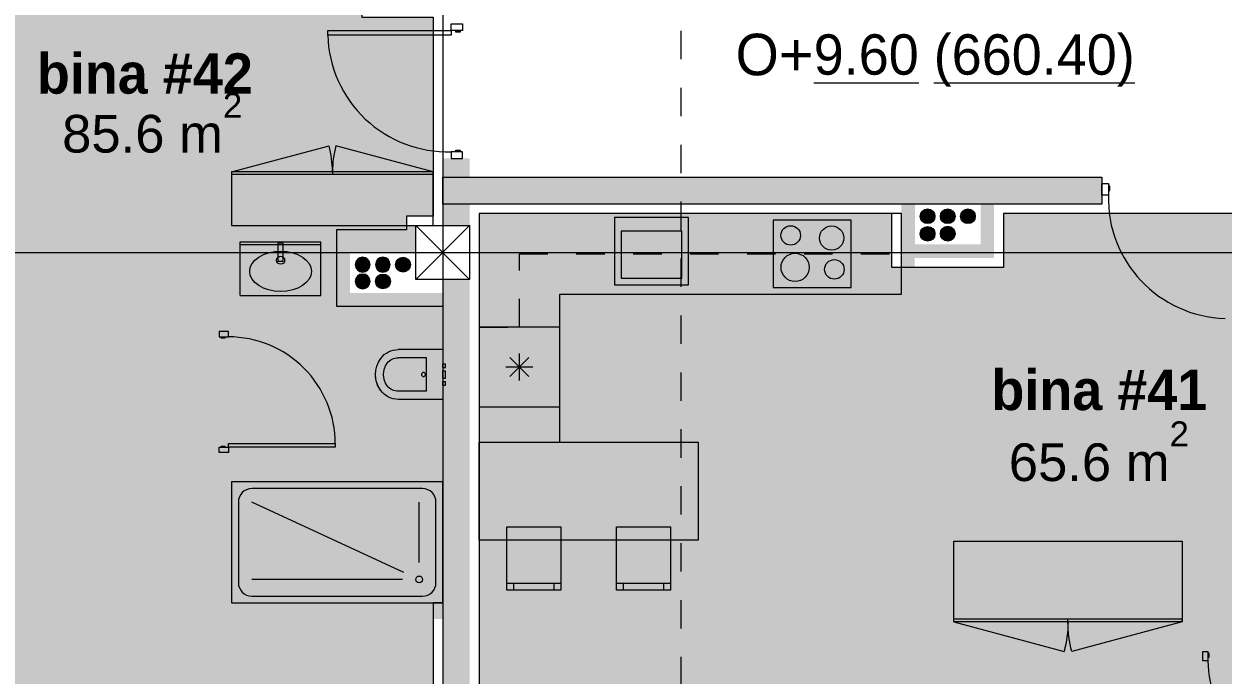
# Model space of a CAD drawing. Header units: millimetres. Extents: x 475159934 to 476245151, y 4620917055 to 4621447368.
# Drawn here: x 475237204 to 475246126, y 4621144509 to 4621149352 of the extents above; entities that cross this region are included whole.
import ezdxf

# ---------------------------------------------------------------- set-up
doc = ezdxf.new("R2010")
doc.units = ezdxf.units.MM
doc.header["$MEASUREMENT"] = 0
doc.set_wipeout_variables(frame=1)
doc.linetypes.add('Dashed', pattern=[423.333333, 211.666667, -211.666667])
doc.linetypes.add('Wipeout_Contour', pattern=[1000, 0, -1000])
for name, color, linetype, lineweight in [('2D Drafting - General_Pen_No__1_Pen_No__7', 7, 'Continuous', 0), ('2D Drafting - General_Pen_No__1_Pen_No__7_Pen_No__7', 7, 'Continuous', 0), ('2D Drafting - General_Pen_No__250_Pen_No__2_Pen_No__7', 7, 'Continuous', 0), ('2D Drafting - General_Pen_No__250_Pen_No__7_Pen_No__7', 7, 'Continuous', 0), ('2D Drafting - General_Pen_No__7_Pen_No__7_Pen_No__7', 7, 'Continuous', 0), ('Annotation - Text_Pen_No__7_Pen_No__142', 142, 'Continuous', 0), ('Doors_Pen_No__7_Pen_No__7_Pen_No__7', 7, 'Continuous', 0), ('G-Anno-Nplt_Pen_No__142', 142, 'Continuous', 0), ('G-Anno-Nplt_Pen_No__151', 151, 'Continuous', 0), ('G-Anno-Nplt_Pen_No__4', 7, 'Continuous', 0), ('New_._Pen_No__1', 1, 'Continuous', 0), ('New_shenobebi_Pen_No__1', 1, 'Continuous', 0), ('shaxtebi da milebi_Pen_No__1_Pen_No__1_Pen_No__1', 1, 'Continuous', 0), ('shaxtebi da milebi_Pen_No__5_Pen_No__5_Pen_No__5', 5, 'Continuous', 0), ('zoma_Pen_No__142', 142, 'Continuous', 0), ('zoma_Pen_No__5_Pen_No__5', 5, 'Continuous', 0)]:
    doc.layers.add(name, color=color, linetype=linetype, lineweight=lineweight)
doc.layers.add('New_Interior - Furniture', color=7, linetype='Continuous')
doc.layers.add('zoma', color=7, linetype='Continuous')
doc.layers.add('New_Interior - Furniture _Pen_No__252', color=7, linetype='Continuous', lineweight=0, true_color=0x666666)
doc.layers.add('shaxtebi da milebi_Pen_No__5_Pen_No__5_Pen_No__252', color=7, linetype='Continuous', lineweight=0, true_color=0x666666)
doc.styles.add('GENERATED_STYLE_1', font='arial.ttf')
doc.styles.add('GENERATED_STYLE_3', font='arial.ttf')
doc.styles.add('GENERATED_STYLE_6', font='avaza.ttf')
doc.styles.add('GENERATED_STYLE_7', font='')
doc.styles.get('GENERATED_STYLE_7').set_extended_font_data('AcadMtavr', bold=True)
doc.dimstyles.new('GENERATED_STYLE__3', dxfattribs={"dimtxt": 200, "dimasz": 64.421331, "dimexe": 0.18, "dimexo": 3, "dimgap": 0, "dimtad": 1, "dimtih": 1, "dimtoh": 1, "dimlfac": 0.001, "dimzin": 0, "dimdsep": 46, "dimtxsty": 'GENERATED_STYLE_3', "dimblk": 'ARROWHEAD_2', "dimblk1": 'ARROWHEAD_2', "dimblk2": 'ARROWHEAD_2', "dimcen": 0.09, "dimclrd": 142, "dimclre": 142, "dimclrt": 142, "dimadec": 0, "dimazin": 0, "dimtfac": 1, "dimtdec": 4, "dimtmove": 0, "dimatfit": 3, "dimfxl": 1, "dimtolj": 1, "dimtzin": 0, "dimarcsym": 0})
doc.dimstyles.new('GENERATED_STYLE__6', dxfattribs={"dimtxt": 200, "dimasz": 64.421331, "dimexe": 0.18, "dimexo": 3, "dimgap": 0, "dimtad": 1, "dimlfac": 0.001, "dimzin": 0, "dimdsep": 46, "dimtxsty": 'GENERATED_STYLE_3', "dimblk": 'ARROWHEAD_2', "dimblk1": 'ARROWHEAD_2', "dimblk2": 'ARROWHEAD_2', "dimcen": 0.09, "dimclrd": 142, "dimclre": 142, "dimclrt": 142, "dimadec": 0, "dimazin": 0, "dimtfac": 1, "dimtdec": 4, "dimtmove": 0, "dimatfit": 3, "dimfxl": 1, "dimtolj": 1, "dimtzin": 0, "dimarcsym": 0})

# ---------------------------------------------------------------- blocks, each defined once
blk = doc.blocks.new('Kitchen Layout 26')
at = {"layer": 'New_Interior - Furniture _Pen_No__252', "color": 251, "linetype": 'Continuous', "lineweight": 0, "true_color": 0x666666}
for p, q in [((4009, 734.4), (4009, 534.4)), ((3909, 634.4), (4109, 634.4)), ((3938.3, 705.1), (4079.7, 563.7)), ((3938.3, 563.7), (4079.7, 705.1)), ((3252.1, -27.5), (2802.1, -27.5)), ((2802.1, -27.5), (2802.1, -377.5)), ((3252.1, -377.5), (3252.1, -27.5)), ((2802.1, -377.5), (3252.1, -377.5))]:
    blk.add_line(p, q, dxfattribs=at)
at = {"layer": 'New_Interior - Furniture _Pen_No__252', "color": 251, "linetype": 'Dashed', "lineweight": 0, "true_color": 0x666666}
for p, q in [((4309, 338.2), (4009, 338.2)), ((4009, 338.2), (4009, -207.5)), ((4309, -507.5), (4309, 338.2)), ((4009, -207.5), (1238.5, -207.5)), ((1238.5, -207.5), (1238.5, -507.5)), ((1238.5, -507.5), (4309, -507.5))]:
    blk.add_line(p, q, dxfattribs=at)
at = {"layer": 'New_Interior - Furniture _Pen_No__252', "color": 251, "linetype": 'Continuous', "lineweight": 0, "true_color": 0x666666, "flags": 128}
for points in [[(1168.5, -507.5), (4309, -507.5), (4309, 1192.5), (3709, 1192.5), (3709, 92.5), (1168.5, 92.5)], [(3709, 930.6), (3709, 338.2), (4309, 338.2), (4309, 930.6)], [(2122.1, 42.5), (1542.1, 42.5), (1542.1, -457.5), (2122.1, -457.5)], [(3302.1, 22.5), (2752.1, 22.5), (2752.1, -477.5), (3302.1, -477.5)]]:
    blk.add_lwpolyline(points, close=True, dxfattribs=at)
at = {"layer": 'New_Interior - Furniture _Pen_No__252', "color": 251, "linetype": 'Continuous', "lineweight": 0, "true_color": 0x666666}
for centre, radius in [((1666.8, -92.5), 72.5), ((1958.5, -107.5), 105), ((1687.1, -325.5), 90), ((1991.6, -345), 72.5)]:
    blk.add_circle(centre, radius, dxfattribs=at)
blk = doc.blocks.new('Shower Tray 26')
at = {"layer": 'New_Interior - Furniture _Pen_No__252', "color": 251, "linetype": 'Continuous', "lineweight": 0, "true_color": 0x666666}
for p, q in [((750, 1519.1), (150, 1519.1)), ((50, 1419.1), (50, 150)), ((175, 300), (175, 1419.1)), ((226.4, 288.9), (750, 1419.1)), ((850, 150), (850, 1419.1)), ((300, 175), (750, 175)), ((150, 50), (750, 50))]:
    blk.add_line(p, q, dxfattribs=at)
at = {"layer": 'New_Interior - Furniture _Pen_No__252', "color": 251, "linetype": 'Continuous', "lineweight": 0, "true_color": 0x666666, "flags": 128}
blk.add_lwpolyline([(900, 0), (900, 1569.1), (0, 1569.1), (0, 0)], close=True, dxfattribs=at)
at = {"layer": 'New_Interior - Furniture _Pen_No__252', "color": 251, "linetype": 'Continuous', "lineweight": 0, "true_color": 0x666666}
blk.add_circle((175, 175), 25, dxfattribs=at)
for centre, start, end in [((150, 1419.1), 90, 180), ((750, 1419.1), 0, 90), ((150, 150), 180, 270), ((750, 150), 270, 0)]:
    blk.add_arc(centre, 100, start, end, dxfattribs=at)
blk = doc.blocks.new('Multi-Basin Counter 26')
at = {"layer": 'New_Interior - Furniture _Pen_No__252', "color": 251, "linetype": 'Continuous', "lineweight": 0, "true_color": 0x666666}
for p, q in [((-300, 0), (300, 0)), ((-300, -400), (-300, 0)), ((300, -400), (300, 0)), ((-300, -20), (300, -20)), ((-300, -400), (300, -400))]:
    blk.add_line(p, q, dxfattribs=at)
at = {"layer": 'New_Interior - Furniture _Pen_No__252', "color": 251, "linetype": 'Continuous', "lineweight": 0, "true_color": 0x666666, "flags": 128}
blk.add_lwpolyline([(-20, -145), (20, -145), (20, -10), (-20, -10)], close=True, dxfattribs=at)
at = {"layer": 'New_Interior - Furniture _Pen_No__252', "color": 251, "linetype": 'Continuous', "lineweight": 0, "true_color": 0x666666}
blk.add_circle((0, -137.1895), 30, dxfattribs=at)
blk.add_ellipse((0, -220), major_axis=(230, 0), ratio=0.652173913, dxfattribs=at)
blk = doc.blocks.new('Bidet 26')
at = {"layer": 'New_Interior - Furniture _Pen_No__252', "color": 251, "linetype": 'Continuous', "lineweight": 0, "true_color": 0x666666}
for p, q in [((185, 0), (-185, 0)), ((-78.5, 20), (-74.5, 20)), ((-78.5, 0), (-78.5, 20)), ((-74.5, 20), (-65, 20)), ((-65, 20), (-55.5, 20)), ((-55.5, 20), (-51.5, 20)), ((-51.5, 0), (-51.5, 20)), ((-27, 20), (-19.1, 20)), ((-27, 0), (-27, 20)), ((-19.1, 20), (0, 20)), ((0, 20), (19.1, 20)), ((0, 0), (19.1, 0)), ((19.1, 20), (27, 20)), ((19.1, 0), (27, 0)), ((27, 0), (27, 20)), ((51.5, 20), (55.5, 20)), ((51.5, 0), (51.5, 20)), ((51.5, 0), (55.5, 0)), ((55.5, 20), (65, 20)), ((55.5, 0), (65, 0)), ((65, 20), (74.5, 20)), ((65, 0), (74.5, 0)), ((74.5, 20), (78.5, 20)), ((74.5, 0), (78.5, 0)), ((78.5, 0), (78.5, 20)), ((185, 0), (185, -330)), ((-185, 0), (-185, -330)), ((-78.5, 0), (-74.5, 0)), ((-74.5, 0), (-65, 0)), ((-65, 0), (-55.5, 0)), ((-55.5, 0), (-51.5, 0)), ((-27, 0), (-19.1, 0)), ((-19.1, 0), (0, 0)), ((-125, -120), (-125, -330)), ((-125, -120), (125, -120)), ((125, -120), (125, -330))]:
    blk.add_line(p, q, dxfattribs=at)
blk.add_circle((0, -142.5), 15, dxfattribs=at)
for centre, radius, start, end in [((-22.5, -330), 162.5, 180, 233.1301), ((-22.5, -330), 162.5, 180, 233.1301), ((-22.5, -330), 102.5, 180, 233.1301), ((22.5, -330), 102.5, 306.8699, 0), ((22.5, -330), 162.5, 306.8699, 0), ((0, -300), 140, 233.1301, 306.8699), ((0, -300), 200, 233.1301, 306.8699), ((0, -300), 200, 233.1301, 270)]:
    blk.add_arc(centre, radius, start, end, dxfattribs=at)
blk = doc.blocks.new('Wardrobe 01 26_2')
at = {"layer": 'New_Interior - Furniture _Pen_No__252', "color": 251, "linetype": 'Continuous', "lineweight": 0, "true_color": 0x666666}
for p, q in [((0, 20), (1499.1, 20)), ((0, 0), (0, 20)), ((0, 0), (724, -194)), ((749.5, 0), (749.5, 20)), ((1499.1, 0), (775.1, -194))]:
    blk.add_line(p, q, dxfattribs=at)
at = {"layer": 'New_Interior - Furniture _Pen_No__252', "color": 251, "linetype": 'Continuous', "lineweight": 0, "true_color": 0x666666, "flags": 128}
blk.add_lwpolyline([(0, 0), (1499.1, 0), (1499.1, 400), (0, 400)], close=True, dxfattribs=at)
at = {"layer": 'New_Interior - Furniture _Pen_No__252', "color": 251, "linetype": 'Continuous', "lineweight": 0, "true_color": 0x666666}
for centre, start, end in [((0, 0), 345, 0), ((1499.1, 0), 180, 195)]:
    blk.add_arc(centre, 749.5, start, end, dxfattribs=at)
blk = doc.blocks.new('Dining Table Rectangle 24')
at = {"layer": 'New_Interior - Furniture _Pen_No__252', "color": 251, "linetype": 'Continuous', "lineweight": 0, "true_color": 0x666666}
for p, q in [((-557.5, 685), (-557.5, 735)), ((-257.5, 685), (-257.5, 735)), ((257.5, 685), (257.5, 735)), ((557.5, 685), (557.5, 735)), ((-607.5, 685), (-207.5, 685)), ((207.5, 685), (607.5, 685))]:
    blk.add_line(p, q, dxfattribs=at)
at = {"layer": 'New_Interior - Furniture _Pen_No__252', "color": 251, "linetype": 'Continuous', "lineweight": 0, "true_color": 0x666666, "flags": 128}
for points in [[(-607.5, 265), (-207.5, 265), (-207.5, 735), (-607.5, 735)], [(207.5, 265), (607.5, 265), (607.5, 735), (207.5, 735)], [(-815, -365), (815, -365), (815, 365), (-815, 365)]]:
    blk.add_lwpolyline(points, close=True, dxfattribs=at)
blk = doc.blocks.new('Wardrobe 01 26_11')
at = {"layer": 'New_Interior - Furniture _Pen_No__252', "color": 251, "linetype": 'Continuous', "lineweight": 0, "true_color": 0x666666}
for p, q in [((0, 20), (1696.9, 20)), ((0, 0), (0, 20)), ((0, 0), (819.5, -219.6)), ((848.4, 0), (848.4, 20)), ((1696.9, 0), (877.3, -219.6))]:
    blk.add_line(p, q, dxfattribs=at)
at = {"layer": 'New_Interior - Furniture _Pen_No__252', "color": 251, "linetype": 'Continuous', "lineweight": 0, "true_color": 0x666666, "flags": 128}
blk.add_lwpolyline([(0, 0), (1696.9, 0), (1696.9, 600), (0, 600)], close=True, dxfattribs=at)
at = {"layer": 'New_Interior - Furniture _Pen_No__252', "color": 251, "linetype": 'Continuous', "lineweight": 0, "true_color": 0x666666}
for centre, start, end in [((0, 0), 345, 0), ((1696.9, 0), 180, 195)]:
    blk.add_arc(centre, 848.4, start, end, dxfattribs=at)
blk = doc.blocks.new('*D890', base_point=(475826095.8, 4621095193.2))
at = {"layer": 'zoma_Pen_No__142', "color": 142, "linetype": 'Continuous', "lineweight": 0, "transparency": 16777216}
for p, q in [((475233611.8, 4621161505.4), (475233611.8, 4621161632.5)), ((475240111.8, 4621161505.4), (475240111.8, 4621161632.5)), ((475233636.3, 4621161611.3), (475233587.3, 4621161526.6)), ((475233611.8, 4621161569), (475240111.8, 4621161569)), ((475240136.3, 4621161611.3), (475240087.3, 4621161526.6))]:
    blk.add_line(p, q, dxfattribs=at)
at = {"layer": 'zoma_Pen_No__142', "color": 142, "lineweight": 0, "transparency": 16777216, "char_height": 200, "attachment_point": 7, "style": 'GENERATED_STYLE_3'}
for s, insert in [('\\A1;{\\pql;\\fArial|b0|i0|c204|p0;\\W1.000000;6.50}', (475236594.9, 4621161609)), ('\\A1;{\\pql;\\fArial|b0|i0|c204|p0;\\W1.000000;0.40}', (475239553.5, 4621161609))]:
    blk.add_mtext(s, dxfattribs=dict(at, insert=insert))
blk = doc.blocks.new('ARROWHEAD_2')
at = {"color": 0, "linetype": 'Continuous', "lineweight": 0}
for p, q in [((0, 0), (-1, 0)), ((-0.38, -0.66), (0.38, 0.66))]:
    blk.add_line(p, q, dxfattribs=at)
blk = doc.blocks.new('*D891', base_point=(475826095.8, 4621095193.2))
at = {"layer": 'zoma_Pen_No__142', "color": 142, "linetype": 'Continuous', "lineweight": 0, "transparency": 16777216}
for p, q in [((475240111.8, 4621161505.4), (475240111.8, 4621161632.5)), ((475240511.8, 4621161505.4), (475240511.8, 4621161632.5)), ((475240136.3, 4621161611.3), (475240087.3, 4621161526.6)), ((475240111.8, 4621161569), (475240511.8, 4621161569)), ((475240536.3, 4621161611.3), (475240487.3, 4621161526.6))]:
    blk.add_line(p, q, dxfattribs=at)
blk = doc.blocks.new('*D892', base_point=(475826095.8, 4621095193.2))
at = {"layer": 'zoma_Pen_No__142', "color": 142, "linetype": 'Continuous', "lineweight": 0, "transparency": 16777216}
for p, q in [((475240511.8, 4621161505.4), (475240511.8, 4621161632.5)), ((475247011.8, 4621161505.4), (475247011.8, 4621161632.5)), ((475240536.3, 4621161611.3), (475240487.3, 4621161526.6)), ((475240511.8, 4621161569), (475247011.8, 4621161569)), ((475247036.3, 4621161611.3), (475246987.3, 4621161526.6))]:
    blk.add_line(p, q, dxfattribs=at)
at = {"layer": 'zoma_Pen_No__142', "color": 142, "lineweight": 0, "transparency": 16777216, "char_height": 200, "attachment_point": 7, "style": 'GENERATED_STYLE_3'}
for s, insert in [('\\A1;{\\pql;\\fArial|b0|i0|c204|p0;\\W1.000000;6.50}', (475243494.9, 4621161609)), ('\\A1;{\\pql;\\fArial|b0|i0|c204|p0;\\W1.000000;0.40}', (475246453.5, 4621161609))]:
    blk.add_mtext(s, dxfattribs=dict(at, insert=insert))
blk = doc.blocks.new('*D952', base_point=(475826095.8, 4621095193.2))
at = {"layer": 'zoma_Pen_No__142', "color": 142, "linetype": 'Continuous', "lineweight": 0, "transparency": 16777216}
for p, q in [((475229850.7, 4621159406.2), (475229723.6, 4621159406.2)), ((475229829.6, 4621159381.7), (475229744.8, 4621159430.6)), ((475229787.2, 4621159406.2), (475229787.2, 4621159447.6)), ((475229787.2, 4621140051.5), (475229787.2, 4621159406.2)), ((475229850.7, 4621140051.5), (475229723.6, 4621140051.5)), ((475229744.8, 4621140076), (475229829.6, 4621140027.1)), ((475229787.2, 4621140010.1), (475229787.2, 4621140051.5))]:
    blk.add_line(p, q, dxfattribs=at)
at = {"layer": 'zoma_Pen_No__142', "color": 142, "lineweight": 0, "transparency": 16777216, "insert": (475229747.2, 4621149385.6), "char_height": 200, "attachment_point": 7, "rotation": 90, "style": 'GENERATED_STYLE_3'}
blk.add_mtext('\\A1;{\\pql;\\fArial|b0|i0|c204|p0;\\W1.000000;19.35}', dxfattribs=at)
blk = doc.blocks.new('*D968', base_point=(475826095.8, 4621095193.2))
at = {"layer": 'zoma_Pen_No__142', "color": 142, "linetype": 'Continuous', "lineweight": 0, "transparency": 16777216}
for p, q in [((475300055.4, 4621159406.2), (475299928.2, 4621159406.2)), ((475300034.2, 4621159381.7), (475299949.4, 4621159430.6)), ((475299991.8, 4621159406.2), (475299991.8, 4621159447.6)), ((475299991.8, 4621140051.5), (475299991.8, 4621159406.2)), ((475300055.4, 4621140051.5), (475299928.2, 4621140051.5)), ((475299949.4, 4621140076), (475300034.2, 4621140027.1)), ((475299991.8, 4621140010.1), (475299991.8, 4621140051.5))]:
    blk.add_line(p, q, dxfattribs=at)
at = {"layer": 'zoma_Pen_No__142', "color": 142, "lineweight": 0, "transparency": 16777216, "insert": (475299951.8, 4621149385.6), "char_height": 200, "attachment_point": 7, "rotation": 90, "style": 'GENERATED_STYLE_3'}
blk.add_mtext('\\A1;{\\pql;\\fArial|b0|i0|c204|p0;\\W1.000000;19.35}', dxfattribs=at)

msp = doc.modelspace()

# ---------------------------------------------------------------- hatches: boundary and pattern name
at = {"layer": '2D Drafting - General_Pen_No__250_Pen_No__2_Pen_No__7', "linetype": 'Continuous', "lineweight": 0}
for points in [[(475243727.219, 4621147611.456), (475243825.343, 4621147611.456), (475243825.343, 4621147341.456), (475243727.219, 4621147341.456)], [(475245814.076, 4621145602.875), (475245912.2, 4621145602.875), (475245912.2, 4621144704.215), (475245814.076, 4621144704.215)], [(475245967.2, 4621144604.491), (475245967.2, 4621144704.215), (475245814.076, 4621144704.215), (475245814.076, 4621144604.491)]]:
    msp.add_hatch(color=7, dxfattribs=at).paths.add_polyline_path(points)
at = {"layer": '2D Drafting - General_Pen_No__250_Pen_No__7_Pen_No__7', "linetype": 'Continuous', "lineweight": 0}
for points in [[(475240316.775, 4621148351.525), (475240316.775, 4621147851.525), (475240516.775, 4621147851.525), (475240516.775, 4621148351.525)], [(475238627.721, 4621148251.525), (475238627.721, 4621147064.012), (475238747.721, 4621147064.012), (475238747.721, 4621147731.737), (475240116.775, 4621147731.737), (475240116.775, 4621147851.525), (475238747.721, 4621147851.525), (475238747.721, 4621148251.525)], [(475240316.775, 4621148011.456), (475240316.775, 4621148211.456), (475245216.775, 4621148211.456), (475245216.775, 4621148011.456)], [(475243827.407, 4621148011.456), (475243727.219, 4621148011.456), (475243727.219, 4621147611.456), (475244416.407, 4621147611.456), (475244416.407, 4621148011.456), (475244316.777, 4621148011.456), (475244316.777, 4621147711.456), (475243827.407, 4621147711.456)], [(475239526.587, 4621147251.525), (475240316.775, 4621147251.525), (475240316.775, 4621147351.525), (475239626.775, 4621147351.525), (475239626.775, 4621147651.531), (475240116.775, 4621147651.531), (475240116.775, 4621147751.525), (475239776.775, 4621147751.525), (475239526.587, 4621147751.525)], [(475240316.775, 4621147451.525), (475240316.775, 4621140451.525), (475240516.775, 4621140451.525), (475240516.775, 4621147451.525)], [(475238627.721, 4621145045.695), (475238627.721, 4621144925.695), (475240316.775, 4621144925.695), (475240316.775, 4621145045.695), (475238747.721, 4621145045.695), (475238747.721, 4621146164.012), (475238627.721, 4621146164.012)], [(475244117.2, 4621145602.875), (475245814.076, 4621145602.875), (475245814.076, 4621145504.752), (475244117.2, 4621145504.752), (475244117.2, 4621141051.538), (475243997.2, 4621141051.538), (475243997.2, 4621145602.875)]]:
    msp.add_hatch(color=7, dxfattribs=at).paths.add_polyline_path(points)
at = {"layer": 'G-Anno-Nplt_Pen_No__151', "linetype": 'Continuous', "lineweight": 0, "true_color": 0x1f2f3f}
for points in [[(475233486.775, 4621146641.337), (475233886.775, 4621146641.337), (475233886.775, 4621147621.525), (475233686.775, 4621147621.525), (475233686.775, 4621147921.525), (475233486.775, 4621147921.525), (475233486.775, 4621153881.525), (475236987.246, 4621153881.525), (475236987.246, 4621154981.525), (475240046.775, 4621154981.525), (475240046.775, 4621154781.525), (475240046.775, 4621151042.386), (475240116.775, 4621151042.386), (475240116.775, 4621150161.9), (475239716.775, 4621150161.9), (475239716.775, 4621149401.882), (475240246.775, 4621149401.882), (475240246.775, 4621147921.525), (475240046.775, 4621147921.525), (475240046.775, 4621147821.525), (475239526.587, 4621147821.525), (475239526.587, 4621147251.525), (475240316.775, 4621147251.525), (475240316.775, 4621145045.695), (475240246.775, 4621145045.695), (475240246.775, 4621140521.525), (475240046.775, 4621140521.525), (475240046.775, 4621140321.531), (475236786.775, 4621140321.531), (475236786.775, 4621142621.531), (475233486.775, 4621142621.531)], [(475240586.775, 4621141121.538), (475244187.193, 4621141121.538), (475244187.193, 4621140321.538), (475246946.775, 4621140321.538), (475246946.775, 4621140506.906), (475247486.775, 4621140506.906), (475247486.775, 4621140321.538), (475249846.775, 4621140321.538), (475249846.775, 4621145801.68), (475249916.775, 4621145801.68), (475249916.775, 4621147451.531), (475247806.962, 4621147451.531), (475247806.962, 4621147051.531), (475246946.775, 4621147051.531), (475246946.775, 4621147451.531), (475246946.775, 4621147941.456), (475244486.407, 4621147941.456), (475244486.407, 4621147541.456), (475243657.219, 4621147541.456), (475243657.219, 4621147941.456), (475240586.775, 4621147941.456)]]:
    msp.add_hatch(color=169, dxfattribs=at).paths.add_polyline_path(points)
at = {"layer": 'shaxtebi da milebi_Pen_No__1_Pen_No__1_Pen_No__1', "linetype": 'Continuous', "lineweight": 0}
for points in [[(475244166.777, 4621147921.456, 1), (475244276.777, 4621147921.456, 1)], [(475239966.775, 4621147561.525, 1), (475240076.775, 4621147561.525, 1)]]:
    msp.add_hatch(color=1, dxfattribs=at).paths.add_polyline_path(points)
at = {"layer": 'shaxtebi da milebi_Pen_No__5_Pen_No__5_Pen_No__252', "linetype": 'Continuous', "lineweight": 0, "true_color": 0x666666}
for points in [[(475244017.072, 4621147791.611, -1), (475244127.072, 4621147791.611, -1)], [(475239817.532, 4621147436.525, -1), (475239927.532, 4621147436.525, -1)]]:
    msp.add_hatch(color=251, dxfattribs=at).paths.add_polyline_path(points)
at = {"layer": 'shaxtebi da milebi_Pen_No__5_Pen_No__5_Pen_No__5', "linetype": 'Continuous', "lineweight": 0}
for points in [[(475243921.777, 4621147976.456, -1), (475243921.777, 4621147866.456, -1)], [(475244071.777, 4621147976.456, -1), (475244071.777, 4621147866.456, -1)], [(475243921.777, 4621147845.744, -1), (475243921.777, 4621147735.744, -1)], [(475239721.775, 4621147616.525, 1), (475239721.775, 4621147506.525, 1)], [(475239871.775, 4621147616.525, 1), (475239871.775, 4621147506.525, 1)], [(475239721.775, 4621147491.525, 1), (475239721.775, 4621147381.525, 1)]]:
    msp.add_hatch(color=5, dxfattribs=at).paths.add_polyline_path(points)

# ---------------------------------------------------------------- linework, layer by layer
at = {"layer": '2D Drafting - General_Pen_No__1_Pen_No__7', "color": 7, "linetype": 'Continuous', "lineweight": 0}
for p, q in [((475240116.775, 4621147451.525), (475240516.775, 4621147851.525)), ((475240516.775, 4621147451.525), (475240116.775, 4621147851.525))]:
    msp.add_line(p, q, dxfattribs=at)
at = {"layer": '2D Drafting - General_Pen_No__1_Pen_No__7', "color": 7, "linetype": 'Continuous', "lineweight": 0, "flags": 128}
msp.add_lwpolyline([(475240516.775, 4621147451.525), (475240116.775, 4621147451.525), (475240116.775, 4621147851.525), (475240516.775, 4621147851.525)], close=True, dxfattribs=at)
at = {"layer": '2D Drafting - General_Pen_No__1_Pen_No__7_Pen_No__7', "color": 7, "linetype": 'Continuous', "lineweight": 0}
for centre, start, end in [((475240355.023, 4621149293.802), 181.603806, 271.603806), ((475246159.053, 4621148054.547), 178.396194, 268.396194)]:
    msp.add_arc(centre, 893.239, start, end, dxfattribs=at)
at = {"layer": '2D Drafting - General_Pen_No__250_Pen_No__7_Pen_No__7', "color": 7, "linetype": 'Continuous', "lineweight": 0, "flags": 128}
msp.add_lwpolyline([(475240316.775, 4621148011.456), (475240316.775, 4621148211.456), (475245216.775, 4621148211.456), (475245216.775, 4621148011.456)], close=True, dxfattribs=at)
at = {"layer": '2D Drafting - General_Pen_No__7_Pen_No__7_Pen_No__7', "color": 7, "linetype": 'Continuous', "lineweight": 0}
for centre, start, end in [((475238723.517, 4621146230.19), 359.998516, 90.0001975), ((475246801.022, 4621144615.72), 179.9983197, 270)]:
    msp.add_arc(centre, 794.311, start, end, dxfattribs=at)
at = {"layer": 'Doors_Pen_No__7_Pen_No__7_Pen_No__7', "color": 7, "linetype": 'Continuous', "lineweight": 0, "flags": 128}
for points in [[(475240464.689, 4621149351.525), (475240464.689, 4621149302.136), (475240380.023, 4621149302.136), (475240380.023, 4621149351.525)], [(475240380.023, 4621149302.136), (475240380.023, 4621149268.802), (475239462.134, 4621149268.802), (475239462.134, 4621149302.136)], [(475240446.689, 4621149302.136), (475240446.689, 4621149291.025), (475240413.356, 4621149291.025), (475240413.356, 4621149302.136)], [(475240464.689, 4621148351.525), (475240464.689, 4621148400.914), (475240380.023, 4621148400.914), (475240380.023, 4621148351.525)], [(475240446.689, 4621148412.025), (475240446.689, 4621148400.914), (475240413.356, 4621148400.914), (475240413.356, 4621148412.025)], [(475245216.775, 4621148164.213), (475245266.164, 4621148164.213), (475245266.164, 4621148079.547), (475245216.775, 4621148079.547)], [(475245277.275, 4621148146.213), (475245266.164, 4621148146.213), (475245266.164, 4621148112.88), (475245277.275, 4621148112.88)], [(475238655.782, 4621147064.014), (475238655.781, 4621147024.502), (475238723.514, 4621147024.501), (475238723.515, 4621147064.012)], [(475238670.18, 4621147015.613), (475238670.181, 4621147024.502), (475238696.847, 4621147024.501), (475238696.847, 4621147015.612)], [(475238655.782, 4621146164.014), (475238655.783, 4621146203.525), (475238723.516, 4621146203.523), (475238723.515, 4621146164.012)], [(475238670.183, 4621146203.524), (475238670.183, 4621146212.413), (475238696.85, 4621146212.413), (475238696.849, 4621146203.524)], [(475238723.516, 4621146203.523), (475238723.517, 4621146230.19), (475239517.828, 4621146230.169), (475239517.827, 4621146203.502)], [(475245967.2, 4621144683.476), (475246006.711, 4621144683.476), (475246006.711, 4621144615.743), (475245967.2, 4621144615.743)], [(475246015.6, 4621144669.076), (475246006.711, 4621144669.076), (475246006.711, 4621144642.409), (475246015.6, 4621144642.409)]]:
    msp.add_lwpolyline(points, close=True, dxfattribs=at)
at = {"layer": 'G-Anno-Nplt_Pen_No__4', "color": 7, "linetype": 'Continuous', "lineweight": 0, "flags": 128}
msp.add_lwpolyline([(475236987.246, 4621154981.525), (475240046.775, 4621154981.525), (475240046.775, 4621154781.525), (475240046.775, 4621151042.386), (475240116.775, 4621151042.386), (475240116.775, 4621150161.9), (475239716.775, 4621150161.9), (475239716.775, 4621149401.882), (475240246.775, 4621149401.882), (475240246.775, 4621147921.525), (475240046.775, 4621147921.525), (475240046.775, 4621147821.525), (475239526.587, 4621147821.525), (475239526.587, 4621147251.525), (475240316.775, 4621147251.525), (475240316.775, 4621145045.695), (475240246.775, 4621145045.695), (475240246.775, 4621140521.525), (475240046.775, 4621140521.525), (475240046.775, 4621140321.531), (475236786.775, 4621140321.531)], dxfattribs=at)
msp.add_lwpolyline([(475240586.775, 4621141121.538), (475244187.193, 4621141121.538), (475244187.193, 4621140321.538), (475246946.775, 4621140321.538), (475246946.775, 4621140506.906), (475247486.775, 4621140506.906), (475247486.775, 4621140321.538), (475249846.775, 4621140321.538), (475249846.775, 4621145801.68), (475249916.775, 4621145801.68), (475249916.775, 4621147451.531), (475247806.962, 4621147451.531), (475247806.962, 4621147051.531), (475246946.775, 4621147051.531), (475246946.775, 4621147451.531), (475246946.775, 4621147941.456), (475244486.407, 4621147941.456), (475244486.407, 4621147541.456), (475243657.219, 4621147541.456), (475243657.219, 4621147941.456), (475240586.775, 4621147941.456)], close=True, dxfattribs=at)
at = {"layer": 'New_shenobebi_Pen_No__1', "color": 1, "linetype": 'Dashed', "lineweight": 0}
msp.add_lwpolyline([(475242089.009, 4621135542.097), (475242089.009, 4621158835.319)], dxfattribs=at)
at = {"layer": 'shaxtebi da milebi_Pen_No__1_Pen_No__1_Pen_No__1', "color": 1, "linetype": 'Continuous', "lineweight": 0, "flags": 128}
for points in [[(475244166.777, 4621147921.456, -1), (475244276.777, 4621147921.456, -1)], [(475239966.775, 4621147561.525, -1), (475240076.775, 4621147561.525, -1)]]:
    msp.add_lwpolyline(points, format="xyb", close=True, dxfattribs=at)
at = {"layer": 'shaxtebi da milebi_Pen_No__5_Pen_No__5_Pen_No__252', "color": 251, "linetype": 'Continuous', "lineweight": 0, "true_color": 0x666666, "flags": 128}
for points in [[(475244017.072, 4621147791.611, -1), (475244127.072, 4621147791.611, -1)], [(475239817.532, 4621147436.525, -1), (475239927.532, 4621147436.525, -1)]]:
    msp.add_lwpolyline(points, format="xyb", close=True, dxfattribs=at)
at = {"layer": 'shaxtebi da milebi_Pen_No__5_Pen_No__5_Pen_No__5', "color": 5, "linetype": 'Continuous', "lineweight": 0, "flags": 128}
for points in [[(475243921.777, 4621147976.456, -1), (475243921.777, 4621147866.456, -1)], [(475244071.777, 4621147976.456, -1), (475244071.777, 4621147866.456, -1)], [(475243921.777, 4621147845.744, -1), (475243921.777, 4621147735.744, -1)], [(475239721.775, 4621147616.525, 1), (475239721.775, 4621147506.525, 1)], [(475239871.775, 4621147616.525, 1), (475239871.775, 4621147506.525, 1)], [(475239721.775, 4621147491.525, 1), (475239721.775, 4621147381.525, 1)]]:
    msp.add_lwpolyline(points, format="xyb", close=True, dxfattribs=at)
at = {"layer": 'zoma_Pen_No__5_Pen_No__5', "color": 5, "linetype": 'Continuous', "lineweight": 0}
for p, q in [((475240316.775, 4621162687.507), (475240316.775, 4621134452.213)), ((475229336.224, 4621147651.525), (475300763.831, 4621147651.525))]:
    msp.add_line(p, q, dxfattribs=at)

# ---------------------------------------------------------------- block references
at = {"layer": 'New_Interior - Furniture', "color": 1, "linetype": 'Continuous', "lineweight": 0, "zscale": 1000}
for name, p, rotation in [('Wardrobe 01 26_2', (475240246.775, 4621148251.525), 180), ('Kitchen Layout 26', (475244895.757, 4621147433.945), 180), ('Shower Tray 26', (475240316.775, 4621145045.695), 90)]:
    msp.add_blockref(name, p, dxfattribs=dict(at, rotation=rotation))
msp.add_blockref('Multi-Basin Counter 26', (475239111.877, 4621147731.737), dxfattribs=at)
at = {"layer": 'New_Interior - Furniture', "color": 1, "linetype": 'Continuous', "lineweight": 0, "xscale": -1, "zscale": 1000}
for name, p, rotation in [('Bidet 26', (475240316.775, 4621146744.577), 270), ('Dining Table Rectangle 24', (475241401.775, 4621145876.456), 180)]:
    msp.add_blockref(name, p, dxfattribs=dict(at, rotation=rotation))
msp.add_blockref('Wardrobe 01 26_11', (475245814.076, 4621144904.752), dxfattribs=at)

# ---------------------------------------------------------------- texts
at = {"layer": 'Annotation - Text_Pen_No__7_Pen_No__142', "color": 142, "linetype": 'Continuous', "lineweight": 0, "char_height": 300, "attachment_point": 2, "style": 'GENERATED_STYLE_7'}
for s, insert in [('\\A1;{\\pqc;\\fAcadMtavr|b1|i0|c0|p0;\\W1.000000;bina #\\fAcadMtavr|b1|i0|c0|p0;\\W1.000000;42}', (475238102.449, 4621149133.415)), ('\\A1;{\\pqc;\\fAcadMtavr|b1|i0|c0|p0;\\W1.000000;bina #4\\fAcadMtavr|b1|i0|c0|p0;\\W1.000000;1}', (475245199.055, 4621146779.744))]:
    msp.add_mtext(s, dxfattribs=dict(at, insert=insert))
at = {"layer": 'G-Anno-Nplt_Pen_No__142', "color": 142, "lineweight": 0, "char_height": 280, "attachment_point": 7, "style": 'GENERATED_STYLE_1'}
for s, insert in [('{\\fArial|b0|i0|c204|p0;85.6 m{\\H0.66x;\\S2^  ;}}', (475237487.257, 4621148391.334)), ('{\\fArial|b0|i0|c204|p0;65.6 m{\\H0.66x;\\S2^  ;}}', (475244525.713, 4621145948.01))]:
    msp.add_mtext(s, dxfattribs=dict(at, insert=insert))

# ---------------------------------------------------------------- dimensions: what is measured, and where the dimension line sits
at = {"layer": 'zoma', "color": 142, "linetype": 'Continuous', "lineweight": 0}
for base, p1, p2, picture, middle in [((475240111.8, 4621161568.965), (475233611.8, 4621141187.013), (475240111.8, 4621141187.013), '*D890', (475236853.796, 4621161708.965)), ((475247011.8, 4621161568.965), (475240511.8, 4621141187.027), (475247011.8, 4621141187.013), '*D892', (475243753.796, 4621161708.965)), ((475240511.8, 4621161568.965), (475240111.8, 4621141187.013), (475240511.8, 4621141187.027), '*D891', (475239812.379, 4621161708.965))]:
    dim = msp.add_linear_dim(base=base, p1=p1, p2=p2, dimstyle='GENERATED_STYLE__3', dxfattribs=at)
    dim.commit()
    dim.dimension.update_dxf_attribs({"geometry": picture, "text_midpoint": middle, "dimtype": 160})
for base, p1, p2, picture, middle in [((475229787.171, 4621159406.159), (475231459.487, 4621140051.524), (475253174.993, 4621159406.159), '*D952', (475229647.171, 4621149720.668)), ((475299991.81, 4621159406.159), (475233700.384, 4621140051.524), (475255415.89, 4621159406.159), '*D968', (475299851.81, 4621149720.668))]:
    dim = msp.add_linear_dim(base=base, p1=p1, p2=p2, angle=90, dimstyle='GENERATED_STYLE__6', dxfattribs=at)
    dim.commit()
    dim.dimension.update_dxf_attribs({"geometry": picture, "text_midpoint": middle, "dimtype": 160, "text_rotation": 90})

# ---------------------------------------------------------------- next in the draw order: wipeouts: each hides what was drawn before it
at = {"color": 1, "linetype": 'Wipeout_Contour', "lineweight": 0, "ltscale": 23227610169.99576}
msp.add_wipeout([(475242557.698, 4621148820.287), (475245398.698, 4621148820.287), (475245398.698, 4621149356.187), (475242557.698, 4621149356.187)], dxfattribs=at).dxf.layer = 'New_._Pen_No__1'

# ---------------------------------------------------------------- next in the draw order: texts
at = {"layer": 'New_._Pen_No__1', "color": 1, "linetype": 'Continuous', "lineweight": 0, "insert": (475243978.198, 4621149283.523), "char_height": 308.823529, "attachment_point": 2, "style": 'GENERATED_STYLE_6'}
msp.add_mtext('\\A1;{\\pqc;\\fAvaza|b0|i0|c0|p0;\\W1.000000;O\\fArial|b0|i0|c204|p0;\\H1.029412x;\\W1.000000;+\\fAvaza|b0|i0|c0|p0;\\L\\H0.943673x;\\W1.000000;\\L9.60 (6\\fAvaza|b0|i0|c0|p0;\\W1.000000;60\\fAvaza|b0|i0|c0|p0;\\W1.000000;.\\fAvaza|b0|i0|c0|p0;\\W1.000000;4\\fAvaza|b0|i0|c0|p0;\\W1.000000;0)}', dxfattribs=at)

doc.saveas('drawing.dxf')
